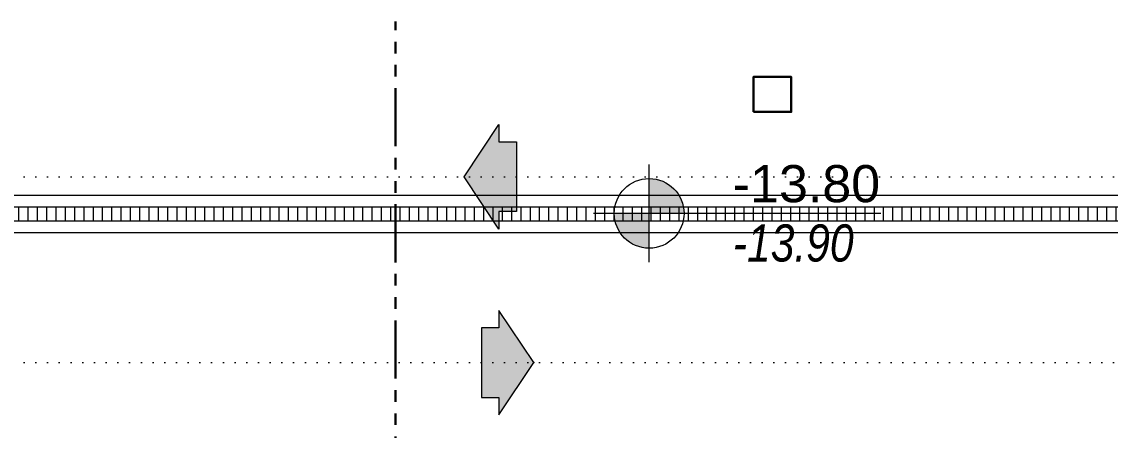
# Model space of a CAD drawing. Header units: metres. Extents: x -13545 to 152404, y -11890 to 28436.
# Drawn here: x 4363 to 5534, y 4207 to 4647 of the extents above; entities that cross this region are included whole.
import ezdxf
from ezdxf.enums import TextEntityAlignment as Align

# ---------------------------------------------------------------- set-up
doc = ezdxf.new("R2010")
doc.units = ezdxf.units.M
doc.header["$LTSCALE"] = 100
doc.header["$MEASUREMENT"] = 0
doc.linetypes.add('DOT2', pattern=[0.125, 0, -0.125])
doc.linetypes.add('PHANTOM2', pattern=[1.25, 0.625, -0.125, 0.125, -0.125, 0.125, -0.125])
doc.layers.get('0').update_dxf_attribs({"color": 9, "lineweight": 9})
for name, color, linetype, lineweight in [('06D', 9, 'Continuous', 9), ('21', 9, 'Continuous', 9), ('E-KABLO', 7, 'Continuous', 30), ('E-YAZI', 7, 'Continuous', 30)]:
    doc.layers.add(name, color=color, linetype=linetype, lineweight=lineweight)
doc.styles.add('Arial', font='arial.ttf', dxfattribs={"height": 2.5})
doc.styles.add('MuuM_TEXT-ITALIC', font='ARIALNI.TTF')

# ---------------------------------------------------------------- blocks, each defined once
blk = doc.blocks.new('p-ızgara')
at = {"layer": '06D'}
h = blk.add_hatch(dxfattribs=at)
h.set_pattern_fill('_USER', color=252, scale=10, angle=90, style=0, pattern_type=0)
h.set_pattern_definition([(90, (-7e-12, -8630), (-10, 6e-16), [])])
h.paths.add_polyline_path([(7918, -4182.5), (907.5, -4182.5), (907.5, -4197.5), (7918, -4197.5)])
blk.add_lwpolyline([(7918, -4182.5), (907.5, -4182.5), (907.5, -4197.5), (7918, -4197.5)], close=True, dxfattribs=at)
blk = doc.blocks.new('0_elevationtarget-p-bk')
h = blk.add_hatch(color=250)
h.paths.add_polyline_path([(1.875, 0, 0.414214), (0, 1.875), (0, 0)])
h.paths.add_polyline_path([(0, 0), (-1.875, 0, 0.414214), (0, -1.875)])
blk.add_line((0, -2.625), (0, 2.625))
blk.add_lwpolyline([(12.453, 0), (-3, 0)])
blk.add_circle((0, 0), 1.875)
at = {"style": 'Arial'}
blk.add_attdef('BITMISKOT', text='', height=2, dxfattribs=at).set_placement((4.5, 0), align=Align.BOTTOM_LEFT)
at = {"style": 'MuuM_TEXT-ITALIC'}
blk.add_attdef('FINISHINGFLOORLEVEL', text='', height=2, dxfattribs=at).set_placement((4.5, -0.592), align=Align.TOP_LEFT)
blk = doc.blocks.new('0_arrow1')
blk.add_hatch(color=254).paths.add_polyline_path([(0, 0), (-22.5, -15), (-15, -15), (-15, -22.5), (15, -22.5), (15, -15), (22.5, -15)])
at = {"linetype": 'ByBlock', "lineweight": -2}
blk.add_lwpolyline([(15, -22.5), (-15, -22.5), (-15, -15), (-22.5, -15), (0, 0), (22.5, -15), (15, -15)], close=True, dxfattribs=at)
blk.add_point((0, 0))
blk = doc.blocks.new('2.bod.Mimari')
at = {"layer": '06D'}
blk.add_lwpolyline([(907.5, -4210), (8397.52, -4210), (8397.52, -3773.53), (8357.52, -3773.53), (8357.52, -4170), (907.5, -4170)], close=True, dxfattribs=at)
at = {"layer": '06D', "linetype": 'DOT2'}
for points in [[(375, -5889.88), (375, -4630, -0.3693847), (825, -4150), (8420, -4150)], [(525, -5909.88), (525, -4650, -0.4142136), (825, -4350), (8520, -4350)]]:
    blk.add_lwpolyline(points, format="xyb", dxfattribs=at)
at = {"layer": '06D'}
blk.add_blockref('p-ızgara', (0, 0), dxfattribs=at)
at = {"layer": '06D', "yscale": 2.5, "zscale": 2.5}
for p, xscale, rotation in [((4838.78, -4150), 2.5, 90), ((4913.78, -4350), -2.5, 270)]:
    blk.add_blockref('0_arrow1', p, dxfattribs=dict(at, xscale=xscale, rotation=rotation))
at = {"layer": '21', "xscale": 20, "yscale": 20, "zscale": 20}
blk.add_blockref('0_elevationtarget-p-bk', (5037.77, -4189.36), dxfattribs=at).add_auto_attribs({'BITMISKOT': '-13.80', 'FINISHINGFLOORLEVEL': '-13.90'})

msp = doc.modelspace()

# ---------------------------------------------------------------- linework, layer by layer
at = {"layer": 'E-KABLO', "color": 6, "linetype": 'PHANTOM2'}
msp.add_line((4765, 3887.9), (4765, 4647.2), dxfattribs=at)
at = {"layer": 'E-YAZI', "color": 3, "linetype": 'Continuous', "ltscale": 100}
msp.add_lwpolyline([(5149.9, 4549.9), (5190.6, 4549.9), (5190.6, 4587.5), (5149.9, 4587.5)], close=True, dxfattribs=at)

# ---------------------------------------------------------------- block references
msp.add_blockref('2.bod.Mimari', (0, 8630))

doc.saveas('drawing.dxf')
